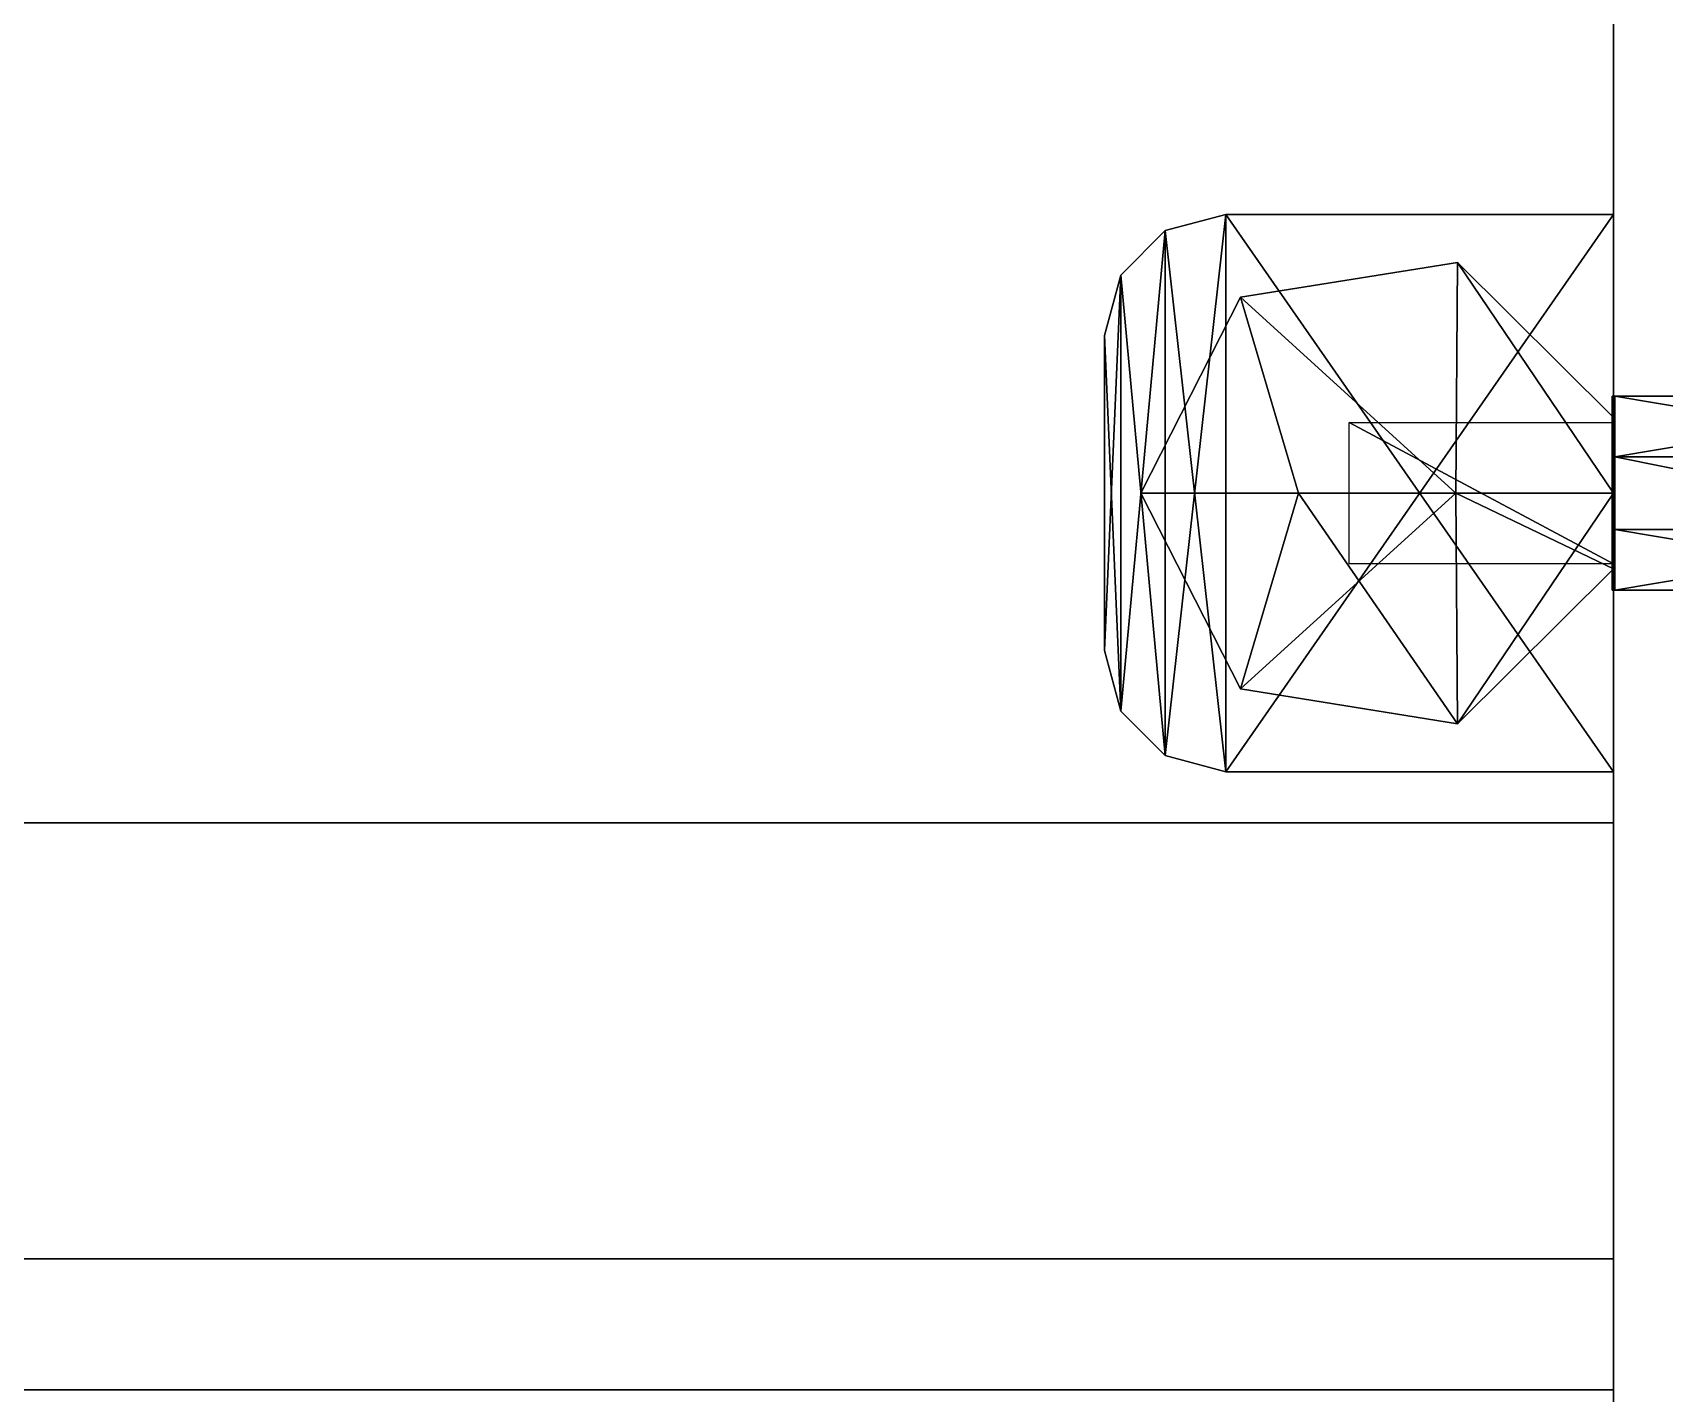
# Model space of a CAD drawing. Extents: x 0 to 4956, y -4930 to 0.
# Drawn here: x 2661.3 to 2728.6, y -4785.5 to -4729.4 of the extents above; entities that cross this region are included whole.
import ezdxf

# ---------------------------------------------------------------- set-up
doc = ezdxf.new("R2010")
doc.units = 0
for name, color, linetype in [('LAYER0', 7, 'CONTINUOUS'), ('LAYER1195', 7, 'CONTINUOUS'), ('LAYER1202', 7, 'CONTINUOUS'), ('LAYER1203', 254, 'CONTINUOUS'), ('LAYER837', 7, 'CONTINUOUS'), ('LAYER839', 7, 'CONTINUOUS'), ('LAYER843', 7, 'CONTINUOUS'), ('LAYER849', 7, 'CONTINUOUS'), ('LAYER852', 7, 'CONTINUOUS')]:
    doc.layers.add(name, color=color, linetype=linetype)

msp = doc.modelspace()

# ---------------------------------------------------------------- linework, layer by layer
at = {"layer": 'LAYER0', "invisible_edges": 1}
for points in [[(4956, 0), (0, -4930), (0, 0), (4956, 0)], [(4956, -4930, 5), (0, 0, 5), (0, -4930, 5), (4956, -4930, 5)], [(0, 0, 5), (4956, -4930, 5), (4956, 0, 5), (0, 0, 5)], [(0, -4930), (4956, 0), (4956, -4930), (0, -4930)]]:
    msp.add_3dface(points, dxfattribs=at)
at = {"layer": 'LAYER1195', "invisible_edges": 1}
for points in [[(2726.5, -4785.4, 1989), (1942.5, -4310, 1989), (1942.5, -4785.4, 1989), (2726.5, -4785.4, 1989)], [(1942.5, -4310, 1989), (2726.5, -4785.4, 1989), (2726.5, -4310, 1989), (1942.5, -4310, 1989)], [(2726.5, -4310, 1971), (1942.5, -4785.4, 1971), (1942.5, -4310, 1971), (2726.5, -4310, 1971)], [(1942.5, -4785.4, 1971), (2726.5, -4310, 1971), (2726.5, -4785.4, 1971), (1942.5, -4785.4, 1971)], [(2726.5, -4785.4, 1989), (2726.5, -4310, 1971), (2726.5, -4310, 1989), (2726.5, -4785.4, 1989)], [(2726.5, -4310, 1971), (2726.5, -4785.4, 1989), (2726.5, -4785.4, 1971), (2726.5, -4310, 1971)], [(1942.5, -4785.4, 1971), (2726.5, -4785.4, 1989), (1942.5, -4785.4, 1989), (1942.5, -4785.4, 1971)], [(2726.5, -4785.4, 1989), (1942.5, -4785.4, 1971), (2726.5, -4785.4, 1971), (2726.5, -4785.4, 1989)]]:
    msp.add_3dface(points, dxfattribs=at)
at = {"layer": 'LAYER1202'}
for points in [[(2708, -4737.57, 1971), (2710.5, -4736.9, 1969.01), (2708, -4737.57, 1969.01), (2708, -4737.57, 1971)], [(2710.5, -4736.9, 1971), (2710.5, -4736.9, 1969.01), (2708, -4737.57, 1971), (2710.5, -4736.9, 1971)], [(2710.5, -4736.9, 1969.01), (2708, -4759.23, 1969.01), (2708, -4737.57, 1969.01), (2710.5, -4736.9, 1969.01)], [(2710.5, -4759.9, 1969.01), (2708, -4759.23, 1969.01), (2710.5, -4736.9, 1969.01), (2710.5, -4759.9, 1969.01)], [(2708, -4759.23, 1971), (2710.5, -4736.9, 1971), (2708, -4737.57, 1971), (2708, -4759.23, 1971)], [(2710.5, -4759.9, 1971), (2710.5, -4736.9, 1971), (2708, -4759.23, 1971), (2710.5, -4759.9, 1971)], [(2708, -4737.57, 1969.01), (2710.5, -4759.9, 1969.01), (2710.5, -4736.9, 1969.01), (2708, -4737.57, 1969.01)], [(2708, -4737.57, 1971), (2710.5, -4759.9, 1971), (2710.5, -4736.9, 1971), (2708, -4737.57, 1971)], [(2710.5, -4736.9, 1969.01), (2708, -4737.57, 1971), (2708, -4737.57, 1969.01), (2710.5, -4736.9, 1969.01)], [(2710.5, -4736.9, 1971), (2708, -4737.57, 1971), (2710.5, -4736.9, 1969.01), (2710.5, -4736.9, 1971)], [(2726.5, -4759.9, 1969.01), (2710.5, -4736.9, 1969.01), (2726.5, -4736.9, 1969.01), (2726.5, -4759.9, 1969.01)], [(2710.5, -4759.9, 1969.01), (2710.5, -4736.9, 1969.01), (2726.5, -4759.9, 1969.01), (2710.5, -4759.9, 1969.01)], [(2726.5, -4759.9, 1971), (2710.5, -4736.9, 1971), (2726.5, -4736.9, 1971), (2726.5, -4759.9, 1971)], [(2710.5, -4759.9, 1971), (2710.5, -4736.9, 1971), (2726.5, -4759.9, 1971), (2710.5, -4759.9, 1971)], [(2710.5, -4736.9, 1969.01), (2726.5, -4736.9, 1971), (2726.5, -4736.9, 1969.01), (2710.5, -4736.9, 1969.01)], [(2710.5, -4736.9, 1971), (2726.5, -4736.9, 1971), (2710.5, -4736.9, 1969.01), (2710.5, -4736.9, 1971)], [(2710.5, -4736.9, 1969.01), (2726.5, -4759.9, 1969.01), (2710.5, -4759.9, 1969.01), (2710.5, -4736.9, 1969.01)], [(2726.5, -4736.9, 1969.01), (2726.5, -4759.9, 1969.01), (2710.5, -4736.9, 1969.01), (2726.5, -4736.9, 1969.01)], [(2726.5, -4736.9, 1971), (2710.5, -4736.9, 1969.01), (2710.5, -4736.9, 1971), (2726.5, -4736.9, 1971)], [(2726.5, -4736.9, 1969.01), (2710.5, -4736.9, 1969.01), (2726.5, -4736.9, 1971), (2726.5, -4736.9, 1969.01)], [(2710.5, -4759.9, 1971), (2726.5, -4736.9, 1971), (2710.5, -4736.9, 1971), (2710.5, -4759.9, 1971)], [(2726.5, -4759.9, 1971), (2726.5, -4736.9, 1971), (2710.5, -4759.9, 1971), (2726.5, -4759.9, 1971)], [(2726.5, -4736.9, 1969.01), (2726.5, -4759.9, 1971), (2726.5, -4759.9, 1969.01), (2726.5, -4736.9, 1969.01)], [(2726.5, -4736.9, 1971), (2726.5, -4759.9, 1971), (2726.5, -4736.9, 1969.01), (2726.5, -4736.9, 1971)], [(2726.5, -4759.9, 1969.01), (2726.5, -4736.9, 1971), (2726.5, -4736.9, 1969.01), (2726.5, -4759.9, 1969.01)], [(2726.5, -4759.9, 1971), (2726.5, -4736.9, 1971), (2726.5, -4759.9, 1969.01), (2726.5, -4759.9, 1971)], [(2706.17, -4739.4, 1971), (2708, -4737.57, 1969.01), (2706.17, -4739.4, 1969.01), (2706.17, -4739.4, 1971)], [(2708, -4737.57, 1971), (2708, -4737.57, 1969.01), (2706.17, -4739.4, 1971), (2708, -4737.57, 1971)], [(2708, -4737.57, 1969.01), (2708, -4759.23, 1969.01), (2706.17, -4739.4, 1969.01), (2708, -4737.57, 1969.01)], [(2706.17, -4757.4, 1971), (2708, -4737.57, 1971), (2706.17, -4739.4, 1971), (2706.17, -4757.4, 1971)], [(2708, -4759.23, 1971), (2708, -4737.57, 1971), (2706.17, -4757.4, 1971), (2708, -4759.23, 1971)], [(2706.17, -4739.4, 1969.01), (2708, -4759.23, 1969.01), (2708, -4737.57, 1969.01), (2706.17, -4739.4, 1969.01)], [(2706.17, -4739.4, 1971), (2708, -4759.23, 1971), (2708, -4737.57, 1971), (2706.17, -4739.4, 1971)], [(2708, -4737.57, 1969.01), (2706.17, -4739.4, 1971), (2706.17, -4739.4, 1969.01), (2708, -4737.57, 1969.01)], [(2708, -4737.57, 1971), (2706.17, -4739.4, 1971), (2708, -4737.57, 1969.01), (2708, -4737.57, 1971)], [(2708, -4759.23, 1969.01), (2710.5, -4759.9, 1969.01), (2708, -4737.57, 1969.01), (2708, -4759.23, 1969.01)], [(2708, -4759.23, 1971), (2710.5, -4759.9, 1971), (2708, -4737.57, 1971), (2708, -4759.23, 1971)], [(2711.113, -4740.316, 1985), (2720.069, -4738.882, 1971), (2711.113, -4740.316, 1971), (2711.113, -4740.316, 1985)], [(2720.069, -4738.882, 1985), (2720.069, -4738.882, 1971), (2711.113, -4740.316, 1985), (2720.069, -4738.882, 1985)], [(2720.069, -4738.882, 1985), (2711.113, -4740.316, 1985), (2720, -4748.4, 1985), (2720.069, -4738.882, 1985)], [(2720.069, -4738.882, 1971), (2711.113, -4740.316, 1985), (2711.113, -4740.316, 1971), (2720.069, -4738.882, 1971)], [(2720.069, -4738.882, 1985), (2711.113, -4740.316, 1985), (2720.069, -4738.882, 1971), (2720.069, -4738.882, 1985)], [(2720.069, -4738.882, 1985), (2711.113, -4740.316, 1985), (2720, -4748.4, 1985), (2720.069, -4738.882, 1985)], [(2726.5, -4748.4, 1985), (2720.069, -4738.882, 1985), (2720, -4748.4, 1985), (2726.5, -4748.4, 1985)], [(2726.5, -4748.4, 1985), (2720.069, -4738.882, 1985), (2720, -4748.4, 1985), (2726.5, -4748.4, 1985)], [(2726.5, -4745.277, 1985), (2720.069, -4738.882, 1985), (2726.5, -4748.4, 1985), (2726.5, -4745.277, 1985)], [(2720.069, -4738.882, 1971), (2726.5, -4745.277, 1985), (2726.5, -4745.277, 1971), (2720.069, -4738.882, 1971)], [(2720.069, -4738.882, 1985), (2726.5, -4745.277, 1985), (2720.069, -4738.882, 1971), (2720.069, -4738.882, 1985)], [(2726.5, -4745.277, 1971), (2720.069, -4738.882, 1985), (2720.069, -4738.882, 1971), (2726.5, -4745.277, 1971)], [(2726.5, -4745.277, 1985), (2720.069, -4738.882, 1985), (2726.5, -4745.277, 1971), (2726.5, -4745.277, 1985)], [(2726.5, -4745.277, 1985), (2720.069, -4738.882, 1985), (2726.5, -4748.4, 1985), (2726.5, -4745.277, 1985)], [(2705.5, -4741.9, 1971), (2706.17, -4739.4, 1969.01), (2705.5, -4741.9, 1969.01), (2705.5, -4741.9, 1971)], [(2706.17, -4739.4, 1971), (2706.17, -4739.4, 1969.01), (2705.5, -4741.9, 1971), (2706.17, -4739.4, 1971)], [(2706.17, -4739.4, 1969.01), (2706.17, -4757.4, 1969.01), (2705.5, -4741.9, 1969.01), (2706.17, -4739.4, 1969.01)], [(2705.5, -4754.9, 1971), (2706.17, -4739.4, 1971), (2705.5, -4741.9, 1971), (2705.5, -4754.9, 1971)], [(2706.17, -4757.4, 1971), (2706.17, -4739.4, 1971), (2705.5, -4754.9, 1971), (2706.17, -4757.4, 1971)], [(2705.5, -4741.9, 1969.01), (2706.17, -4757.4, 1969.01), (2706.17, -4739.4, 1969.01), (2705.5, -4741.9, 1969.01)], [(2705.5, -4741.9, 1971), (2706.17, -4757.4, 1971), (2706.17, -4739.4, 1971), (2705.5, -4741.9, 1971)], [(2706.17, -4739.4, 1969.01), (2705.5, -4741.9, 1971), (2705.5, -4741.9, 1969.01), (2706.17, -4739.4, 1969.01)], [(2706.17, -4739.4, 1971), (2705.5, -4741.9, 1971), (2706.17, -4739.4, 1969.01), (2706.17, -4739.4, 1971)], [(2706.17, -4739.4, 1969.01), (2708, -4759.23, 1969.01), (2706.17, -4757.4, 1969.01), (2706.17, -4739.4, 1969.01)], [(2706.17, -4757.4, 1969.01), (2708, -4759.23, 1969.01), (2706.17, -4739.4, 1969.01), (2706.17, -4757.4, 1969.01)], [(2706.17, -4757.4, 1971), (2708, -4759.23, 1971), (2706.17, -4739.4, 1971), (2706.17, -4757.4, 1971)], [(2713.5, -4748.4, 1985), (2711.113, -4740.316, 1985), (2707, -4748.4, 1985), (2713.5, -4748.4, 1985)], [(2707, -4748.4, 1985), (2711.113, -4740.316, 1971), (2707, -4748.4, 1971), (2707, -4748.4, 1985)], [(2711.113, -4740.316, 1985), (2711.113, -4740.316, 1971), (2707, -4748.4, 1985), (2711.113, -4740.316, 1985)], [(2711.113, -4740.316, 1971), (2707, -4748.4, 1985), (2707, -4748.4, 1971), (2711.113, -4740.316, 1971)], [(2711.113, -4740.316, 1985), (2707, -4748.4, 1985), (2711.113, -4740.316, 1971), (2711.113, -4740.316, 1985)], [(2711.113, -4740.316, 1985), (2707, -4748.4, 1985), (2713.5, -4748.4, 1985), (2711.113, -4740.316, 1985)], [(2720, -4748.4, 1985), (2711.113, -4740.316, 1985), (2713.5, -4748.4, 1985), (2720, -4748.4, 1985)], [(2720, -4748.4, 1985), (2711.113, -4740.316, 1985), (2713.5, -4748.4, 1985), (2720, -4748.4, 1985)], [(2705.5, -4754.9, 1971), (2705.5, -4741.9, 1969.01), (2705.5, -4741.9, 1971), (2705.5, -4754.9, 1971)], [(2705.5, -4754.9, 1969.01), (2705.5, -4741.9, 1969.01), (2705.5, -4754.9, 1971), (2705.5, -4754.9, 1969.01)], [(2705.5, -4754.9, 1969.01), (2705.5, -4741.9, 1971), (2705.5, -4741.9, 1969.01), (2705.5, -4754.9, 1969.01)], [(2705.5, -4754.9, 1971), (2705.5, -4741.9, 1971), (2705.5, -4754.9, 1969.01), (2705.5, -4754.9, 1971)], [(2705.5, -4741.9, 1969.01), (2706.17, -4757.4, 1969.01), (2705.5, -4754.9, 1969.01), (2705.5, -4741.9, 1969.01)], [(2705.5, -4754.9, 1969.01), (2706.17, -4757.4, 1969.01), (2705.5, -4741.9, 1969.01), (2705.5, -4754.9, 1969.01)], [(2705.5, -4754.9, 1971), (2706.17, -4757.4, 1971), (2705.5, -4741.9, 1971), (2705.5, -4754.9, 1971)], [(2726.5, -4745.277, 1985), (2726.5, -4751.522, 1971), (2726.5, -4745.277, 1971), (2726.5, -4745.277, 1985)], [(2726.5, -4751.522, 1985), (2726.5, -4751.522, 1971), (2726.5, -4745.277, 1985), (2726.5, -4751.522, 1985)], [(2726.5, -4751.522, 1971), (2726.5, -4745.277, 1985), (2726.5, -4745.277, 1971), (2726.5, -4751.522, 1971)], [(2726.5, -4751.522, 1985), (2726.5, -4745.277, 1985), (2726.5, -4751.522, 1971), (2726.5, -4751.522, 1985)], [(2715.592, -4745.48, 1969), (2726.5, -4751.32, 1969), (2715.592, -4751.32, 1969), (2715.592, -4745.48, 1969)], [(2726.5, -4745.48, 1969), (2726.5, -4751.32, 1969), (2715.592, -4745.48, 1969), (2726.5, -4745.48, 1969)], [(2711.113, -4756.483, 1985), (2713.5, -4748.4, 1985), (2707, -4748.4, 1985), (2711.113, -4756.483, 1985)], [(2707, -4748.4, 1971), (2711.113, -4756.483, 1985), (2707, -4748.4, 1985), (2707, -4748.4, 1971)], [(2711.113, -4756.483, 1971), (2711.113, -4756.483, 1985), (2707, -4748.4, 1971), (2711.113, -4756.483, 1971)], [(2707, -4748.4, 1971), (2711.113, -4756.483, 1985), (2711.113, -4756.483, 1971), (2707, -4748.4, 1971)], [(2707, -4748.4, 1985), (2711.113, -4756.483, 1985), (2707, -4748.4, 1971), (2707, -4748.4, 1985)], [(2711.113, -4756.483, 1985), (2707, -4748.4, 1985), (2713.5, -4748.4, 1985), (2711.113, -4756.483, 1985)], [(2720.069, -4757.917, 1985), (2713.5, -4748.4, 1985), (2711.113, -4756.483, 1985), (2720.069, -4757.917, 1985)], [(2720, -4748.4, 1985), (2711.113, -4756.483, 1985), (2713.5, -4748.4, 1985), (2720, -4748.4, 1985)], [(2720.069, -4757.917, 1985), (2711.113, -4756.483, 1985), (2720, -4748.4, 1985), (2720.069, -4757.917, 1985)], [(2720, -4748.4, 1985), (2713.5, -4748.4, 1985), (2720.069, -4757.917, 1985), (2720, -4748.4, 1985)], [(2726.5, -4751.522, 1985), (2720, -4748.4, 1985), (2720.069, -4757.917, 1985), (2726.5, -4751.522, 1985)], [(2726.5, -4748.4, 1985), (2720, -4748.4, 1985), (2726.5, -4751.522, 1985), (2726.5, -4748.4, 1985)], [(2726.5, -4748.4, 1985), (2720.069, -4757.917, 1985), (2720, -4748.4, 1985), (2726.5, -4748.4, 1985)], [(2726.5, -4751.522, 1985), (2720.069, -4757.917, 1985), (2726.5, -4748.4, 1985), (2726.5, -4751.522, 1985)], [(2720.069, -4757.917, 1971), (2726.5, -4751.522, 1985), (2720.069, -4757.917, 1985), (2720.069, -4757.917, 1971)], [(2726.5, -4751.522, 1971), (2726.5, -4751.522, 1985), (2720.069, -4757.917, 1971), (2726.5, -4751.522, 1971)], [(2720.069, -4757.917, 1971), (2726.5, -4751.522, 1985), (2726.5, -4751.522, 1971), (2720.069, -4757.917, 1971)], [(2720.069, -4757.917, 1985), (2726.5, -4751.522, 1985), (2720.069, -4757.917, 1971), (2720.069, -4757.917, 1985)], [(2705.5, -4754.9, 1969.01), (2706.17, -4757.4, 1971), (2705.5, -4754.9, 1971), (2705.5, -4754.9, 1969.01)], [(2706.17, -4757.4, 1969.01), (2706.17, -4757.4, 1971), (2705.5, -4754.9, 1969.01), (2706.17, -4757.4, 1969.01)], [(2706.17, -4757.4, 1969.01), (2705.5, -4754.9, 1971), (2705.5, -4754.9, 1969.01), (2706.17, -4757.4, 1969.01)], [(2706.17, -4757.4, 1971), (2705.5, -4754.9, 1971), (2706.17, -4757.4, 1969.01), (2706.17, -4757.4, 1971)], [(2711.113, -4756.483, 1971), (2720.069, -4757.917, 1985), (2711.113, -4756.483, 1985), (2711.113, -4756.483, 1971)], [(2720.069, -4757.917, 1971), (2720.069, -4757.917, 1985), (2711.113, -4756.483, 1971), (2720.069, -4757.917, 1971)], [(2711.113, -4756.483, 1971), (2720.069, -4757.917, 1985), (2720.069, -4757.917, 1971), (2711.113, -4756.483, 1971)], [(2711.113, -4756.483, 1985), (2720.069, -4757.917, 1985), (2711.113, -4756.483, 1971), (2711.113, -4756.483, 1985)], [(2706.17, -4757.4, 1969.01), (2708, -4759.23, 1971), (2706.17, -4757.4, 1971), (2706.17, -4757.4, 1969.01)], [(2708, -4759.23, 1969.01), (2708, -4759.23, 1971), (2706.17, -4757.4, 1969.01), (2708, -4759.23, 1969.01)], [(2708, -4759.23, 1969.01), (2706.17, -4757.4, 1971), (2706.17, -4757.4, 1969.01), (2708, -4759.23, 1969.01)], [(2708, -4759.23, 1971), (2706.17, -4757.4, 1971), (2708, -4759.23, 1969.01), (2708, -4759.23, 1971)], [(2708, -4759.23, 1969.01), (2710.5, -4759.9, 1971), (2708, -4759.23, 1971), (2708, -4759.23, 1969.01)], [(2710.5, -4759.9, 1969.01), (2710.5, -4759.9, 1971), (2708, -4759.23, 1969.01), (2710.5, -4759.9, 1969.01)], [(2710.5, -4759.9, 1969.01), (2708, -4759.23, 1971), (2708, -4759.23, 1969.01), (2710.5, -4759.9, 1969.01)], [(2710.5, -4759.9, 1971), (2708, -4759.23, 1971), (2710.5, -4759.9, 1969.01), (2710.5, -4759.9, 1971)], [(2710.5, -4759.9, 1971), (2726.5, -4759.9, 1969.01), (2710.5, -4759.9, 1969.01), (2710.5, -4759.9, 1971)], [(2726.5, -4759.9, 1971), (2726.5, -4759.9, 1969.01), (2710.5, -4759.9, 1971), (2726.5, -4759.9, 1971)], [(2726.5, -4759.9, 1969.01), (2710.5, -4759.9, 1971), (2710.5, -4759.9, 1969.01), (2726.5, -4759.9, 1969.01)], [(2726.5, -4759.9, 1971), (2710.5, -4759.9, 1971), (2726.5, -4759.9, 1969.01), (2726.5, -4759.9, 1971)]]:
    msp.add_3dface(points, dxfattribs=at)
at = {"layer": 'LAYER1203'}
for points in [[(2726.55, -4746.9, 1979.83), (2726.45, -4744.4, 1976.5), (2726.45, -4746.9, 1979.83), (2726.55, -4746.9, 1979.83)], [(2726.55, -4744.4, 1976.5), (2726.45, -4744.4, 1976.5), (2726.55, -4746.9, 1979.83), (2726.55, -4744.4, 1976.5)], [(2726.55, -4744.4, 1976.5), (2726.45, -4746.9, 1973.17), (2726.45, -4744.4, 1976.5), (2726.55, -4744.4, 1976.5)], [(2726.55, -4746.9, 1973.17), (2726.45, -4746.9, 1973.17), (2726.55, -4744.4, 1976.5), (2726.55, -4746.9, 1973.17)], [(2726.45, -4744.4, 1980.5), (2726.45, -4752.4, 1972.5), (2726.45, -4752.4, 1980.5), (2726.45, -4744.4, 1980.5)], [(2726.45, -4744.4, 1972.5), (2726.45, -4752.4, 1972.5), (2726.45, -4744.4, 1980.5), (2726.45, -4744.4, 1972.5)], [(2726.55, -4744.4, 1980.5), (2726.45, -4744.4, 1972.5), (2726.45, -4744.4, 1980.5), (2726.55, -4744.4, 1980.5)], [(2726.55, -4744.4, 1972.5), (2726.45, -4744.4, 1972.5), (2726.55, -4744.4, 1980.5), (2726.55, -4744.4, 1972.5)], [(2726.55, -4752.4, 1972.5), (2726.45, -4744.4, 1972.5), (2726.55, -4744.4, 1972.5), (2726.55, -4752.4, 1972.5)], [(2726.45, -4752.4, 1972.5), (2726.45, -4744.4, 1972.5), (2726.55, -4752.4, 1972.5), (2726.45, -4752.4, 1972.5)], [(2726.55, -4744.4, 1980.5), (2726.45, -4752.4, 1980.5), (2726.55, -4752.4, 1980.5), (2726.55, -4744.4, 1980.5)], [(2726.45, -4744.4, 1980.5), (2726.45, -4752.4, 1980.5), (2726.55, -4744.4, 1980.5), (2726.45, -4744.4, 1980.5)], [(2741.45, -4746.9, 1979.83), (2726.55, -4744.4, 1976.5), (2726.55, -4746.9, 1979.83), (2741.45, -4746.9, 1979.83)], [(2741.45, -4744.4, 1976.5), (2726.55, -4744.4, 1976.5), (2741.45, -4746.9, 1979.83), (2741.45, -4744.4, 1976.5)], [(2741.45, -4744.4, 1976.5), (2726.55, -4746.9, 1973.17), (2726.55, -4744.4, 1976.5), (2741.45, -4744.4, 1976.5)], [(2741.45, -4746.9, 1973.17), (2726.55, -4746.9, 1973.17), (2741.45, -4744.4, 1976.5), (2741.45, -4746.9, 1973.17)], [(2726.55, -4752.4, 1980.5), (2726.55, -4744.4, 1972.5), (2726.55, -4744.4, 1980.5), (2726.55, -4752.4, 1980.5)], [(2726.55, -4752.4, 1972.5), (2726.55, -4744.4, 1972.5), (2726.55, -4752.4, 1980.5), (2726.55, -4752.4, 1972.5)], [(2726.45, -4749.9, 1979.83), (2726.55, -4746.9, 1979.83), (2726.45, -4746.9, 1979.83), (2726.45, -4749.9, 1979.83)], [(2726.55, -4749.9, 1979.83), (2726.55, -4746.9, 1979.83), (2726.45, -4749.9, 1979.83), (2726.55, -4749.9, 1979.83)], [(2726.55, -4749.9, 1973.17), (2726.45, -4746.9, 1973.17), (2726.55, -4746.9, 1973.17), (2726.55, -4749.9, 1973.17)], [(2726.45, -4749.9, 1973.17), (2726.45, -4746.9, 1973.17), (2726.55, -4749.9, 1973.17), (2726.45, -4749.9, 1973.17)], [(2741.45, -4749.9, 1979.83), (2726.55, -4746.9, 1979.83), (2726.55, -4749.9, 1979.83), (2741.45, -4749.9, 1979.83)], [(2741.45, -4746.9, 1979.83), (2726.55, -4746.9, 1979.83), (2741.45, -4749.9, 1979.83), (2741.45, -4746.9, 1979.83)], [(2741.45, -4749.9, 1973.17), (2726.55, -4746.9, 1973.17), (2741.45, -4746.9, 1973.17), (2741.45, -4749.9, 1973.17)], [(2726.55, -4749.9, 1973.17), (2726.55, -4746.9, 1973.17), (2741.45, -4749.9, 1973.17), (2726.55, -4749.9, 1973.17)], [(2726.45, -4749.9, 1979.83), (2726.55, -4752.4, 1976.5), (2726.55, -4749.9, 1979.83), (2726.45, -4749.9, 1979.83)], [(2726.45, -4752.4, 1976.5), (2726.55, -4752.4, 1976.5), (2726.45, -4749.9, 1979.83), (2726.45, -4752.4, 1976.5)], [(2726.45, -4752.4, 1976.5), (2726.55, -4749.9, 1973.17), (2726.55, -4752.4, 1976.5), (2726.45, -4752.4, 1976.5)], [(2726.45, -4749.9, 1973.17), (2726.55, -4749.9, 1973.17), (2726.45, -4752.4, 1976.5), (2726.45, -4749.9, 1973.17)], [(2726.55, -4749.9, 1979.83), (2741.45, -4752.4, 1976.5), (2741.45, -4749.9, 1979.83), (2726.55, -4749.9, 1979.83)], [(2726.55, -4752.4, 1976.5), (2741.45, -4752.4, 1976.5), (2726.55, -4749.9, 1979.83), (2726.55, -4752.4, 1976.5)], [(2726.55, -4752.4, 1976.5), (2741.45, -4749.9, 1973.17), (2741.45, -4752.4, 1976.5), (2726.55, -4752.4, 1976.5)], [(2726.55, -4749.9, 1973.17), (2741.45, -4749.9, 1973.17), (2726.55, -4752.4, 1976.5), (2726.55, -4749.9, 1973.17)], [(2726.55, -4752.4, 1972.5), (2726.45, -4752.4, 1980.5), (2726.45, -4752.4, 1972.5), (2726.55, -4752.4, 1972.5)], [(2726.55, -4752.4, 1980.5), (2726.45, -4752.4, 1980.5), (2726.55, -4752.4, 1972.5), (2726.55, -4752.4, 1980.5)]]:
    msp.add_3dface(points, dxfattribs=at)
at = {"layer": 'LAYER837', "invisible_edges": 1}
for points in [[(2726.5, -4785.4, 321.49), (1942.5, -4310, 321.49), (1942.5, -4785.4, 321.49), (2726.5, -4785.4, 321.49)], [(1942.5, -4310, 321.49), (2726.5, -4785.4, 321.49), (2726.5, -4310, 321.49), (1942.5, -4310, 321.49)], [(2726.5, -4310, 303.49), (1942.5, -4785.4, 303.49), (1942.5, -4310, 303.49), (2726.5, -4310, 303.49)], [(1942.5, -4785.4, 303.49), (2726.5, -4310, 303.49), (2726.5, -4785.4, 303.49), (1942.5, -4785.4, 303.49)], [(2726.5, -4785.4, 321.49), (2726.5, -4310, 303.49), (2726.5, -4310, 321.49), (2726.5, -4785.4, 321.49)], [(2726.5, -4310, 303.49), (2726.5, -4785.4, 321.49), (2726.5, -4785.4, 303.49), (2726.5, -4310, 303.49)], [(1942.5, -4785.4, 303.49), (2726.5, -4785.4, 321.49), (1942.5, -4785.4, 321.49), (1942.5, -4785.4, 303.49)], [(2726.5, -4785.4, 321.49), (1942.5, -4785.4, 303.49), (2726.5, -4785.4, 303.49), (2726.5, -4785.4, 321.49)]]:
    msp.add_3dface(points, dxfattribs=at)
at = {"layer": 'LAYER839', "invisible_edges": 1}
for points in [[(2726.5, -4810, 2545), (2726.5, -4250, 5), (2726.5, -4810, 5), (2726.5, -4810, 2545)], [(2726.5, -4250, 5), (2726.5, -4810, 2545), (2726.5, -4250, 2545), (2726.5, -4250, 5)], [(2744.5, -4810, 5), (2726.5, -4250, 5), (2744.5, -4250, 5), (2744.5, -4810, 5)], [(2726.5, -4250, 5), (2744.5, -4810, 5), (2726.5, -4810, 5), (2726.5, -4250, 5)], [(2726.5, -4810, 2545), (2744.5, -4250, 2545), (2726.5, -4250, 2545), (2726.5, -4810, 2545)], [(2744.5, -4250, 2545), (2726.5, -4810, 2545), (2744.5, -4810, 2545), (2744.5, -4250, 2545)]]:
    msp.add_3dface(points, dxfattribs=at)
at = {"layer": 'LAYER843', "invisible_edges": 1}
for points in [[(1942.5, -4810, 85), (2726.5, -4250, 85), (2726.5, -4810, 85), (1942.5, -4810, 85)], [(2726.5, -4250, 85), (1942.5, -4810, 85), (1942.5, -4250, 85), (2726.5, -4250, 85)], [(1942.5, -4250, 103), (2726.5, -4810, 103), (2726.5, -4250, 103), (1942.5, -4250, 103)], [(2726.5, -4810, 103), (1942.5, -4250, 103), (1942.5, -4810, 103), (2726.5, -4810, 103)], [(2726.5, -4810, 103), (2726.5, -4250, 85), (2726.5, -4250, 103), (2726.5, -4810, 103)], [(2726.5, -4250, 85), (2726.5, -4810, 103), (2726.5, -4810, 85), (2726.5, -4250, 85)]]:
    msp.add_3dface(points, dxfattribs=at)
at = {"layer": 'LAYER849', "invisible_edges": 1}
for points in [[(1942.5, -4762, 5), (2726.5, -4780, 5), (1942.5, -4780, 5), (1942.5, -4762, 5)], [(2726.5, -4780, 5), (1942.5, -4762, 5), (2726.5, -4762, 5), (2726.5, -4780, 5)], [(2726.5, -4762, 85), (1942.5, -4780, 85), (2726.5, -4780, 85), (2726.5, -4762, 85)], [(1942.5, -4780, 85), (2726.5, -4762, 85), (1942.5, -4762, 85), (1942.5, -4780, 85)], [(1942.5, -4762, 5), (2726.5, -4762, 85), (2726.5, -4762, 5), (1942.5, -4762, 5)], [(2726.5, -4762, 85), (1942.5, -4762, 5), (1942.5, -4762, 85), (2726.5, -4762, 85)], [(2726.5, -4762, 85), (2726.5, -4780, 5), (2726.5, -4762, 5), (2726.5, -4762, 85)], [(2726.5, -4780, 5), (2726.5, -4762, 85), (2726.5, -4780, 85), (2726.5, -4780, 5)], [(1942.5, -4780, 85), (2726.5, -4780, 5), (2726.5, -4780, 85), (1942.5, -4780, 85)], [(2726.5, -4780, 5), (1942.5, -4780, 85), (1942.5, -4780, 5), (2726.5, -4780, 5)]]:
    msp.add_3dface(points, dxfattribs=at)
at = {"layer": 'LAYER852', "invisible_edges": 1}
for points in [[(2726.5, -4810, 2544), (1942.5, -4250, 2544), (1942.5, -4810, 2544), (2726.5, -4810, 2544)], [(1942.5, -4250, 2544), (2726.5, -4810, 2544), (2726.5, -4250, 2544), (1942.5, -4250, 2544)], [(2726.5, -4250, 2526), (1942.5, -4810, 2526), (1942.5, -4250, 2526), (2726.5, -4250, 2526)], [(1942.5, -4810, 2526), (2726.5, -4250, 2526), (2726.5, -4810, 2526), (1942.5, -4810, 2526)], [(2726.5, -4810, 2544), (2726.5, -4250, 2526), (2726.5, -4250, 2544), (2726.5, -4810, 2544)], [(2726.5, -4250, 2526), (2726.5, -4810, 2544), (2726.5, -4810, 2526), (2726.5, -4250, 2526)]]:
    msp.add_3dface(points, dxfattribs=at)

doc.saveas('drawing.dxf')
